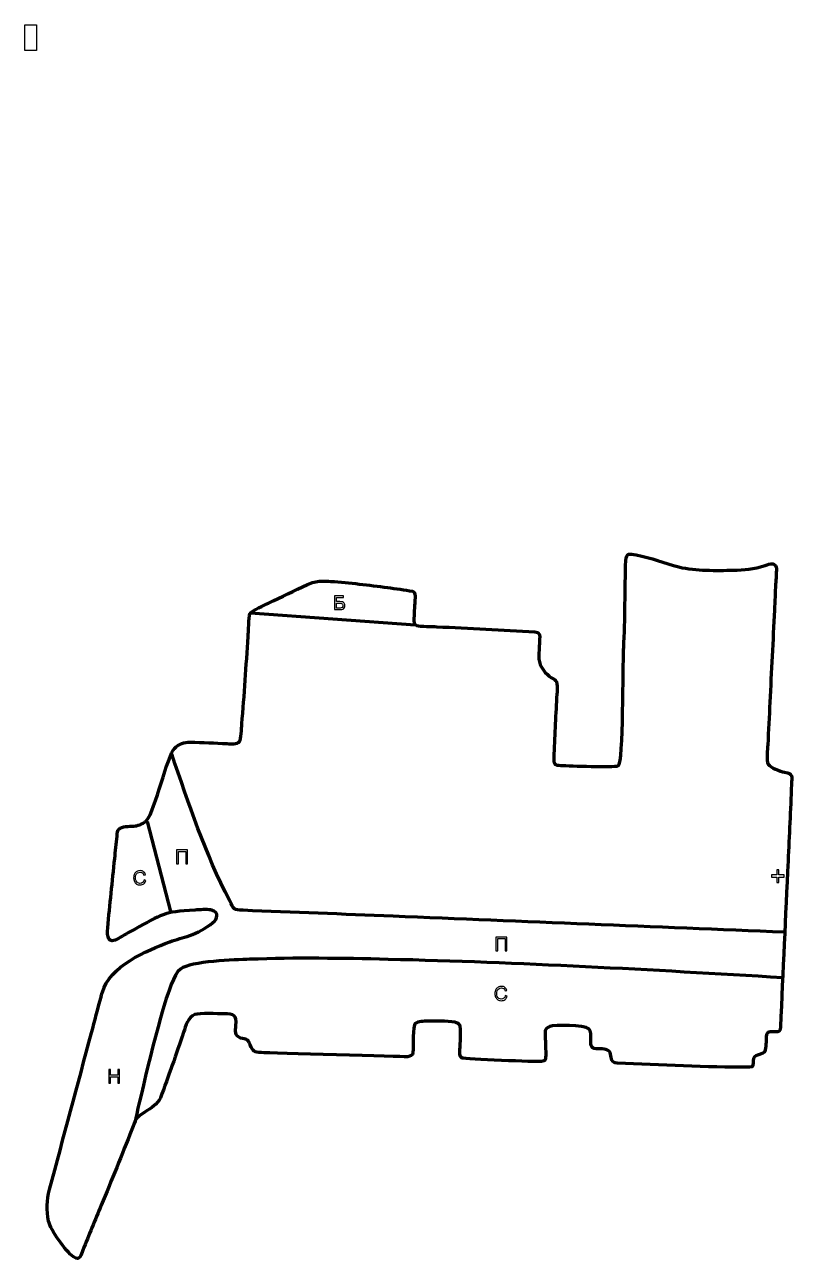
# Model space of a CAD drawing. Header units: millimetres. Extents: x 987 to 1995, y 45 to 1668.
import ezdxf

# ---------------------------------------------------------------- set-up
doc = ezdxf.new("R2010")
doc.units = ezdxf.units.MM
doc.header["$MEASUREMENT"] = 0
doc.header["$XCLIPFRAME"] = 0
for name, color, linetype in [('layer 1', 7, 'Continuous'), ('layer 2', 7, 'Continuous'), ('layer 3', 7, 'Continuous')]:
    doc.layers.add(name, color=color, linetype=linetype)
picture_1 = doc.add_image_def('image1.jpg', size_in_pixel=(36575, 81279))

msp = doc.modelspace()

# ---------------------------------------------------------------- linework, layer by layer
at = {"layer": 'layer 2', "color": 142}
for points, knots in [([(1393.2595, 918.6969), (1393.2595, 918.6969), (1405.0705, 918.6969), (1405.0705, 918.6969), (1405.0705, 918.6969), (1405.0705, 918.6969), (1405.0705, 916.5633), (1405.0705, 916.5633), (1405.0705, 916.5633), (1405.0705, 916.5633), (1395.6725, 916.5633), (1395.6725, 916.5633), (1395.6725, 916.5633), (1395.6725, 916.5633), (1395.6725, 910.9499), (1395.6725, 910.9499), (1395.6725, 910.9499), (1395.6725, 910.9499), (1400.0159, 910.9499), (1400.0159, 910.9499), (1400.0159, 910.9499), (1401.6203, 910.9499), (1402.8946, 910.7975), (1403.8428, 910.4885), (1403.8428, 910.4885), (1404.7911, 910.1837), (1405.5489, 909.6079), (1406.1204, 908.757), (1406.1204, 908.757), (1406.6919, 907.9104), (1406.9755, 906.924), (1406.9755, 905.7979), (1406.9755, 905.7979), (1406.9755, 904.8793), (1406.7723, 904.0199), (1406.3617, 903.2241), (1406.3617, 903.2241), (1405.951, 902.424), (1405.3414, 901.772), (1404.5286, 901.2683), (1404.5286, 901.2683), (1403.7201, 900.7645), (1402.3358, 900.5105), (1400.3842, 900.5105), (1400.3842, 900.5105), (1400.3842, 900.5105), (1393.2595, 900.5105), (1393.2595, 900.5105), (1393.2595, 900.5105), (1393.2595, 900.5105), (1393.2595, 918.6969), (1393.2595, 918.6969)], [0, 0, 0, 0, 0.071428571, 0.071428571, 0.071428571, 0.071428571, 0.142857143, 0.142857143, 0.142857143, 0.142857143, 0.214285714, 0.214285714, 0.214285714, 0.214285714, 0.285714286, 0.285714286, 0.285714286, 0.285714286, 0.357142857, 0.357142857, 0.357142857, 0.357142857, 0.428571429, 0.428571429, 0.428571429, 0.428571429, 0.5, 0.5, 0.5, 0.5, 0.571428571, 0.571428571, 0.571428571, 0.571428571, 0.642857143, 0.642857143, 0.642857143, 0.642857143, 0.714285714, 0.714285714, 0.714285714, 0.714285714, 0.785714286, 0.785714286, 0.785714286, 0.785714286, 0.857142857, 0.857142857, 0.857142857, 0.857142857, 1, 1, 1, 1]), ([(1395.6725, 902.5679), (1395.6725, 902.5679), (1400.4858, 902.5679), (1400.4858, 902.5679), (1400.4858, 902.5679), (1401.7854, 902.5679), (1402.7591, 902.8304), (1403.411, 903.3595), (1403.411, 903.3595), (1404.0587, 903.8887), (1404.3847, 904.6803), (1404.3847, 905.7344), (1404.3847, 905.7344), (1404.3847, 906.488), (1404.1984, 907.1145), (1403.8259, 907.6183), (1403.8259, 907.6183), (1403.4534, 908.122), (1402.9369, 908.4565), (1402.2765, 908.6216), (1402.2765, 908.6216), (1401.6119, 908.7867), (1400.4816, 908.8671), (1398.8856, 908.8671), (1398.8856, 908.8671), (1398.8856, 908.8671), (1395.6725, 908.8671), (1395.6725, 908.8671), (1395.6725, 908.8671), (1395.6725, 908.8671), (1395.6725, 902.5679), (1395.6725, 902.5679)], [0, 0, 0, 0, 0.111111111, 0.111111111, 0.111111111, 0.111111111, 0.222222222, 0.222222222, 0.222222222, 0.222222222, 0.333333333, 0.333333333, 0.333333333, 0.333333333, 0.444444444, 0.444444444, 0.444444444, 0.444444444, 0.555555556, 0.555555556, 0.555555556, 0.555555556, 0.666666667, 0.666666667, 0.666666667, 0.666666667, 0.777777778, 0.777777778, 0.777777778, 0.777777778, 1, 1, 1, 1]), ([(1186.0564, 585.1241), (1186.0564, 585.1241), (1200.3312, 585.1241), (1200.3312, 585.1241), (1200.3312, 585.1241), (1200.3312, 585.1241), (1200.3312, 566.9377), (1200.3312, 566.9377), (1200.3312, 566.9377), (1200.3312, 566.9377), (1197.9182, 566.9377), (1197.9182, 566.9377), (1197.9182, 566.9377), (1197.9182, 566.9377), (1197.9182, 582.9905), (1197.9182, 582.9905), (1197.9182, 582.9905), (1197.9182, 582.9905), (1188.4694, 582.9905), (1188.4694, 582.9905), (1188.4694, 582.9905), (1188.4694, 582.9905), (1188.4694, 566.9377), (1188.4694, 566.9377), (1188.4694, 566.9377), (1188.4694, 566.9377), (1186.0564, 566.9377), (1186.0564, 566.9377), (1186.0564, 566.9377), (1186.0564, 566.9377), (1186.0564, 585.1241), (1186.0564, 585.1241)], [0, 0, 0, 0, 0.111111111, 0.111111111, 0.111111111, 0.111111111, 0.222222222, 0.222222222, 0.222222222, 0.222222222, 0.333333333, 0.333333333, 0.333333333, 0.333333333, 0.444444444, 0.444444444, 0.444444444, 0.444444444, 0.555555556, 0.555555556, 0.555555556, 0.555555556, 0.666666667, 0.666666667, 0.666666667, 0.666666667, 0.777777778, 0.777777778, 0.777777778, 0.777777778, 1, 1, 1, 1]), ([(1143.2441, 545.8007), (1143.2441, 545.8007), (1145.6571, 545.1911), (1145.6571, 545.1911), (1145.6571, 545.1911), (1145.1533, 543.2142), (1144.2474, 541.7113), (1142.9393, 540.6742), (1142.9393, 540.6742), (1141.6312, 539.637), (1140.031, 539.1163), (1138.1387, 539.1163), (1138.1387, 539.1163), (1136.1829, 539.1163), (1134.5912, 539.5142), (1133.3635, 540.3143), (1133.3635, 540.3143), (1132.1358, 541.1102), (1131.2045, 542.2659), (1130.5653, 543.7772), (1130.5653, 543.7772), (1129.926, 545.2927), (1129.6043, 546.9141), (1129.6043, 548.6498), (1129.6043, 548.6498), (1129.6043, 550.5421), (1129.9641, 552.1931), (1130.688, 553.6028), (1130.688, 553.6028), (1131.4119, 555.0125), (1132.4406, 556.0835), (1133.7741, 556.8159), (1133.7741, 556.8159), (1135.1076, 557.5482), (1136.5766, 557.9123), (1138.1768, 557.9123), (1138.1768, 557.9123), (1139.9971, 557.9123), (1141.5254, 557.4509), (1142.7615, 556.5238), (1142.7615, 556.5238), (1144.0019, 555.5967), (1144.8655, 554.297), (1145.3523, 552.6206), (1145.3523, 552.6206), (1145.3523, 552.6206), (1142.9901, 552.0618), (1142.9901, 552.0618), (1142.9901, 552.0618), (1142.571, 553.3826), (1141.9572, 554.3478), (1141.1571, 554.949), (1141.1571, 554.949), (1140.357, 555.5543), (1139.3494, 555.8549), (1138.1345, 555.8549), (1138.1345, 555.8549), (1136.7417, 555.8549), (1135.5733, 555.5205), (1134.6377, 554.8516), (1134.6377, 554.8516), (1133.7022, 554.1827), (1133.0418, 553.281), (1132.665, 552.155), (1132.665, 552.155), (1132.284, 551.0247), (1132.0935, 549.8605), (1132.0935, 548.6625), (1132.0935, 548.6625), (1132.0935, 547.1173), (1132.3179, 545.7669), (1132.7666, 544.6154), (1132.7666, 544.6154), (1133.2153, 543.4597), (1133.9138, 542.6003), (1134.8621, 542.0288), (1134.8621, 542.0288), (1135.8104, 541.4573), (1136.8348, 541.1737), (1137.9397, 541.1737), (1137.9397, 541.1737), (1139.2859, 541.1737), (1140.4205, 541.5632), (1141.3518, 542.3379), (1141.3518, 542.3379), (1142.2831, 543.1168), (1142.9139, 544.2683), (1143.2441, 545.8007)], [0, 0, 0, 0, 0.043478261, 0.043478261, 0.043478261, 0.043478261, 0.086956522, 0.086956522, 0.086956522, 0.086956522, 0.130434783, 0.130434783, 0.130434783, 0.130434783, 0.173913043, 0.173913043, 0.173913043, 0.173913043, 0.217391304, 0.217391304, 0.217391304, 0.217391304, 0.260869565, 0.260869565, 0.260869565, 0.260869565, 0.304347826, 0.304347826, 0.304347826, 0.304347826, 0.347826087, 0.347826087, 0.347826087, 0.347826087, 0.391304348, 0.391304348, 0.391304348, 0.391304348, 0.434782609, 0.434782609, 0.434782609, 0.434782609, 0.47826087, 0.47826087, 0.47826087, 0.47826087, 0.52173913, 0.52173913, 0.52173913, 0.52173913, 0.565217391, 0.565217391, 0.565217391, 0.565217391, 0.608695652, 0.608695652, 0.608695652, 0.608695652, 0.652173913, 0.652173913, 0.652173913, 0.652173913, 0.695652174, 0.695652174, 0.695652174, 0.695652174, 0.739130435, 0.739130435, 0.739130435, 0.739130435, 0.782608696, 0.782608696, 0.782608696, 0.782608696, 0.826086957, 0.826086957, 0.826086957, 0.826086957, 0.869565217, 0.869565217, 0.869565217, 0.869565217, 0.913043478, 0.913043478, 0.913043478, 0.913043478, 1, 1, 1, 1]), ([(1973.5945, 542.4854), (1973.5945, 542.4854), (1973.5945, 549.3999), (1973.5945, 549.3999), (1973.5945, 549.3999), (1973.5945, 549.3999), (1966.7154, 549.3999), (1966.7154, 549.3999), (1966.7154, 549.3999), (1966.7154, 549.3999), (1966.7154, 552.2927), (1966.7154, 552.2927), (1966.7154, 552.2927), (1966.7154, 552.2927), (1973.5945, 552.2927), (1973.5945, 552.2927), (1973.5945, 552.2927), (1973.5945, 552.2927), (1973.5945, 559.1718), (1973.5945, 559.1718), (1973.5945, 559.1718), (1973.5945, 559.1718), (1976.5226, 559.1718), (1976.5226, 559.1718), (1976.5226, 559.1718), (1976.5226, 559.1718), (1976.5226, 552.2927), (1976.5226, 552.2927), (1976.5226, 552.2927), (1976.5226, 552.2927), (1983.4018, 552.2927), (1983.4018, 552.2927), (1983.4018, 552.2927), (1983.4018, 552.2927), (1983.4018, 549.3999), (1983.4018, 549.3999), (1983.4018, 549.3999), (1983.4018, 549.3999), (1976.5226, 549.3999), (1976.5226, 549.3999), (1976.5226, 549.3999), (1976.5226, 549.3999), (1976.5226, 542.4854), (1976.5226, 542.4854), (1976.5226, 542.4854), (1976.5226, 542.4854), (1973.5945, 542.4854), (1973.5945, 542.4854)], [0, 0, 0, 0, 0.076923077, 0.076923077, 0.076923077, 0.076923077, 0.153846154, 0.153846154, 0.153846154, 0.153846154, 0.230769231, 0.230769231, 0.230769231, 0.230769231, 0.307692308, 0.307692308, 0.307692308, 0.307692308, 0.384615385, 0.384615385, 0.384615385, 0.384615385, 0.461538462, 0.461538462, 0.461538462, 0.461538462, 0.538461538, 0.538461538, 0.538461538, 0.538461538, 0.615384615, 0.615384615, 0.615384615, 0.615384615, 0.692307692, 0.692307692, 0.692307692, 0.692307692, 0.769230769, 0.769230769, 0.769230769, 0.769230769, 0.846153846, 0.846153846, 0.846153846, 0.846153846, 1, 1, 1, 1]), ([(1605.1567, 470.8241), (1605.1567, 470.8241), (1619.4315, 470.8241), (1619.4315, 470.8241), (1619.4315, 470.8241), (1619.4315, 470.8241), (1619.4315, 452.6377), (1619.4315, 452.6377), (1619.4315, 452.6377), (1619.4315, 452.6377), (1617.0185, 452.6377), (1617.0185, 452.6377), (1617.0185, 452.6377), (1617.0185, 452.6377), (1617.0185, 468.6905), (1617.0185, 468.6905), (1617.0185, 468.6905), (1617.0185, 468.6905), (1607.5697, 468.6905), (1607.5697, 468.6905), (1607.5697, 468.6905), (1607.5697, 468.6905), (1607.5697, 452.6377), (1607.5697, 452.6377), (1607.5697, 452.6377), (1607.5697, 452.6377), (1605.1567, 452.6377), (1605.1567, 452.6377), (1605.1567, 452.6377), (1605.1567, 452.6377), (1605.1567, 470.8241), (1605.1567, 470.8241)], [0, 0, 0, 0, 0.111111111, 0.111111111, 0.111111111, 0.111111111, 0.222222222, 0.222222222, 0.222222222, 0.222222222, 0.333333333, 0.333333333, 0.333333333, 0.333333333, 0.444444444, 0.444444444, 0.444444444, 0.444444444, 0.555555556, 0.555555556, 0.555555556, 0.555555556, 0.666666667, 0.666666667, 0.666666667, 0.666666667, 0.777777778, 0.777777778, 0.777777778, 0.777777778, 1, 1, 1, 1]), ([(1617.3773, 393.9297), (1617.3773, 393.9297), (1619.7903, 393.3201), (1619.7903, 393.3201), (1619.7903, 393.3201), (1619.2865, 391.3432), (1618.3806, 389.8403), (1617.0725, 388.8032), (1617.0725, 388.8032), (1615.7644, 387.766), (1614.1642, 387.2453), (1612.2719, 387.2453), (1612.2719, 387.2453), (1610.3161, 387.2453), (1608.7244, 387.6432), (1607.4967, 388.4433), (1607.4967, 388.4433), (1606.269, 389.2392), (1605.3377, 390.3949), (1604.6985, 391.9062), (1604.6985, 391.9062), (1604.0592, 393.4217), (1603.7375, 395.0431), (1603.7375, 396.7788), (1603.7375, 396.7788), (1603.7375, 398.6711), (1604.0973, 400.3221), (1604.8212, 401.7318), (1604.8212, 401.7318), (1605.5451, 403.1415), (1606.5738, 404.2125), (1607.9073, 404.9449), (1607.9073, 404.9449), (1609.2408, 405.6772), (1610.7098, 406.0413), (1612.31, 406.0413), (1612.31, 406.0413), (1614.1303, 406.0413), (1615.6586, 405.5799), (1616.8947, 404.6528), (1616.8947, 404.6528), (1618.1351, 403.7257), (1618.9987, 402.426), (1619.4855, 400.7496), (1619.4855, 400.7496), (1619.4855, 400.7496), (1617.1233, 400.1908), (1617.1233, 400.1908), (1617.1233, 400.1908), (1616.7042, 401.5116), (1616.0904, 402.4768), (1615.2903, 403.078), (1615.2903, 403.078), (1614.4902, 403.6833), (1613.4826, 403.9839), (1612.2677, 403.9839), (1612.2677, 403.9839), (1610.8749, 403.9839), (1609.7065, 403.6495), (1608.7709, 402.9806), (1608.7709, 402.9806), (1607.8354, 402.3117), (1607.175, 401.41), (1606.7982, 400.284), (1606.7982, 400.284), (1606.4172, 399.1537), (1606.2267, 397.9895), (1606.2267, 396.7915), (1606.2267, 396.7915), (1606.2267, 395.2463), (1606.4511, 393.8959), (1606.8998, 392.7444), (1606.8998, 392.7444), (1607.3485, 391.5887), (1608.047, 390.7293), (1608.9953, 390.1578), (1608.9953, 390.1578), (1609.9436, 389.5863), (1610.968, 389.3027), (1612.0729, 389.3027), (1612.0729, 389.3027), (1613.4191, 389.3027), (1614.5537, 389.6922), (1615.485, 390.4669), (1615.485, 390.4669), (1616.4163, 391.2458), (1617.0471, 392.3973), (1617.3773, 393.9297)], [0, 0, 0, 0, 0.043478261, 0.043478261, 0.043478261, 0.043478261, 0.086956522, 0.086956522, 0.086956522, 0.086956522, 0.130434783, 0.130434783, 0.130434783, 0.130434783, 0.173913043, 0.173913043, 0.173913043, 0.173913043, 0.217391304, 0.217391304, 0.217391304, 0.217391304, 0.260869565, 0.260869565, 0.260869565, 0.260869565, 0.304347826, 0.304347826, 0.304347826, 0.304347826, 0.347826087, 0.347826087, 0.347826087, 0.347826087, 0.391304348, 0.391304348, 0.391304348, 0.391304348, 0.434782609, 0.434782609, 0.434782609, 0.434782609, 0.47826087, 0.47826087, 0.47826087, 0.47826087, 0.52173913, 0.52173913, 0.52173913, 0.52173913, 0.565217391, 0.565217391, 0.565217391, 0.565217391, 0.608695652, 0.608695652, 0.608695652, 0.608695652, 0.652173913, 0.652173913, 0.652173913, 0.652173913, 0.695652174, 0.695652174, 0.695652174, 0.695652174, 0.739130435, 0.739130435, 0.739130435, 0.739130435, 0.782608696, 0.782608696, 0.782608696, 0.782608696, 0.826086957, 0.826086957, 0.826086957, 0.826086957, 0.869565217, 0.869565217, 0.869565217, 0.869565217, 0.913043478, 0.913043478, 0.913043478, 0.913043478, 1, 1, 1, 1]), ([(1096.9163, 278.9048), (1096.9163, 278.9048), (1096.9163, 297.0912), (1096.9163, 297.0912), (1096.9163, 297.0912), (1096.9163, 297.0912), (1099.3293, 297.0912), (1099.3293, 297.0912), (1099.3293, 297.0912), (1099.3293, 297.0912), (1099.3293, 289.5982), (1099.3293, 289.5982), (1099.3293, 289.5982), (1099.3293, 289.5982), (1108.7273, 289.5982), (1108.7273, 289.5982), (1108.7273, 289.5982), (1108.7273, 289.5982), (1108.7273, 297.0912), (1108.7273, 297.0912), (1108.7273, 297.0912), (1108.7273, 297.0912), (1111.1403, 297.0912), (1111.1403, 297.0912), (1111.1403, 297.0912), (1111.1403, 297.0912), (1111.1403, 278.9048), (1111.1403, 278.9048), (1111.1403, 278.9048), (1111.1403, 278.9048), (1108.7273, 278.9048), (1108.7273, 278.9048), (1108.7273, 278.9048), (1108.7273, 278.9048), (1108.7273, 287.4646), (1108.7273, 287.4646), (1108.7273, 287.4646), (1108.7273, 287.4646), (1099.3293, 287.4646), (1099.3293, 287.4646), (1099.3293, 287.4646), (1099.3293, 287.4646), (1099.3293, 278.9048), (1099.3293, 278.9048), (1099.3293, 278.9048), (1099.3293, 278.9048), (1096.9163, 278.9048), (1096.9163, 278.9048)], [0, 0, 0, 0, 0.076923077, 0.076923077, 0.076923077, 0.076923077, 0.153846154, 0.153846154, 0.153846154, 0.153846154, 0.230769231, 0.230769231, 0.230769231, 0.230769231, 0.307692308, 0.307692308, 0.307692308, 0.307692308, 0.384615385, 0.384615385, 0.384615385, 0.384615385, 0.461538462, 0.461538462, 0.461538462, 0.461538462, 0.538461538, 0.538461538, 0.538461538, 0.538461538, 0.615384615, 0.615384615, 0.615384615, 0.615384615, 0.692307692, 0.692307692, 0.692307692, 0.692307692, 0.769230769, 0.769230769, 0.769230769, 0.769230769, 0.846153846, 0.846153846, 0.846153846, 0.846153846, 1, 1, 1, 1])]:
    msp.add_open_spline(points, degree=3, knots=knots, dxfattribs=at)
at = {"layer": 'layer 2', "color": 140, "lineweight": 158}
for points in [[(1282.8609, 896.3441), (1282.8609, 896.3441), (1499.0586, 880.4361), (1499.0586, 880.4361)], [(1147.4605, 622.4341), (1147.4605, 622.4341), (1178.1137, 504.3294), (1178.1137, 504.3294)], [(1227.1452, 483.0343), (1227.1452, 483.0343), (1225.9576, 484.5038), (1225.9576, 484.5038)]]:
    msp.add_open_spline(points, degree=3, dxfattribs=at)
for points, knots in [([(1984.2473, 477.079), (1812.8598, 484.0526), (1641.4723, 491.0261), (1470.0848, 497.9997), (1470.0848, 497.9997), (1404.5496, 500.6562), (1338.9401, 503.4702), (1273.4, 505.8229), (1273.4, 505.8229), (1260.3654, 506.2908), (1261.4122, 506.9818), (1255.6564, 518.4077), (1255.6564, 518.4077), (1223.0643, 581.3751), (1202.5046, 644.5914), (1179.5712, 711.0467)], [0, 0, 0, 0, 0.2, 0.2, 0.2, 0.2, 0.4, 0.4, 0.4, 0.4, 0.6, 0.6, 0.6, 0.6, 1, 1, 1, 1]), ([(1981.5022, 417.2881), (1809.1924, 427.645), (1636.2713, 437.4697), (1463.711, 441.4697), (1463.711, 441.4697), (1403.5145, 442.8651), (1341.8163, 443.8486), (1281.6584, 441.5579), (1281.6584, 441.5579), (1262.6691, 440.8369), (1204.901, 439.1833), (1190.9911, 428.7589), (1190.9911, 428.7589), (1182.4192, 422.3349), (1174.2858, 395.9429), (1171.0506, 385.7184), (1171.0506, 385.7184), (1155.5407, 336.6999), (1131.2072, 228.2958), (1131.2614, 228.3946), (1131.2614, 228.3946), (1131.2614, 228.3946), (1133.1175, 231.7766), (1133.1175, 231.7766)], [0, 0, 0, 0, 0.142857143, 0.142857143, 0.142857143, 0.142857143, 0.285714286, 0.285714286, 0.285714286, 0.285714286, 0.428571429, 0.428571429, 0.428571429, 0.428571429, 0.571428571, 0.571428571, 0.571428571, 0.571428571, 0.714285714, 0.714285714, 0.714285714, 0.714285714, 1, 1, 1, 1])]:
    msp.add_open_spline(points, degree=3, knots=knots, dxfattribs=at)
at = {"layer": 'layer 3', "color": 242, "lineweight": 158}
msp.add_open_spline([(1486.7877, 313.6295), (1490.008, 313.6805), (1493.989, 314.2292), (1495.4831, 316.5558), (1495.4831, 316.5558), (1498.1524, 320.7126), (1494.667, 346.0956), (1498.3088, 355.5873), (1498.3088, 355.5873), (1500.1823, 360.4705), (1508.6878, 360.0957), (1512.9843, 360.1933), (1512.9843, 360.1933), (1524.3218, 360.4509), (1540.5734, 360.7693), (1551.4736, 358.9585), (1551.4736, 358.9585), (1554.227, 358.3002), (1556.486, 357.2019), (1557.5825, 355.3914), (1557.5825, 355.3914), (1559.681, 351.9262), (1558.0685, 328.8573), (1557.8598, 323.3552), (1557.8598, 323.3552), (1557.7336, 319.3264), (1556.3632, 313.5699), (1560.8061, 311.9011), (1560.8061, 311.9011), (1564.2831, 310.5951), (1659.6925, 306.6019), (1665.0214, 307.3288), (1665.0214, 307.3288), (1667.4541, 307.6607), (1669.4784, 308.5619), (1670.1012, 310.6227), (1670.1012, 310.6227), (1671.0744, 313.843), (1669.8643, 334.9806), (1669.7255, 340.2052), (1669.7255, 340.2052), (1669.6471, 347.2982), (1668.3228, 350.1227), (1675.7557, 353.3893), (1675.7557, 353.3893), (1682.0608, 356.1603), (1721.2135, 354.9172), (1727.1985, 350.4317), (1727.1985, 350.4317), (1730.1712, 347.3205), (1729.8088, 341.2519), (1729.645, 337.2345), (1729.645, 337.2345), (1729.2307, 327.0753), (1730.0802, 323.7212), (1740.1785, 323.9418), (1740.1785, 323.9418), (1745.1268, 324.05), (1754.9223, 323.8303), (1755.6844, 317.1758), (1755.6844, 317.1758), (1756.4148, 310.7986), (1756.6976, 305.7325), (1764.2517, 305.4145), (1764.2517, 305.4145), (1821.0992, 303.0213), (1881.1654, 299.8321), (1937.926, 299.8684), (1937.926, 299.8684), (1943.9613, 299.8722), (1942.496, 304.3046), (1942.6583, 308.7406), (1942.6583, 308.7406), (1942.96, 316.9853), (1953.2769, 315.6462), (1957.2556, 319.4741), (1957.2556, 319.4741), (1959.7609, 321.8844), (1959.564, 333.1586), (1959.7242, 336.8706), (1959.7242, 336.8706), (1960.253, 346.7786), (1961.2662, 346.3706), (1970.3837, 346.2425), (1970.3837, 346.2425), (1977.4222, 346.1436), (1978.2663, 346.2375), (1978.5485, 352.9062), (1978.5485, 352.9062), (1981.6198, 425.469), (1985.2189, 498.0175), (1988.5152, 570.5716), (1988.5152, 570.5716), (1990.0372, 604.0364), (1991.6285, 637.4526), (1993.0311, 670.9269), (1993.0311, 670.9269), (1993.4588, 681.1342), (1995.3559, 685.2472), (1983.8799, 687.1096), (1983.8799, 687.1096), (1977.8233, 688.0925), (1965.9477, 692.7805), (1962.2285, 697.6795), (1962.2285, 697.6795), (1959.6903, 701.5308), (1961.6062, 717.6532), (1961.9051, 722.8347), (1961.9051, 722.8347), (1962.8128, 741.5419), (1963.7204, 760.2492), (1964.6281, 778.9564), (1964.6281, 778.9564), (1966.5908, 819.2793), (1968.6902, 859.5954), (1970.6512, 899.9184), (1970.6512, 899.9184), (1971.2017, 911.3379), (1971.6099, 922.7636), (1972.1778, 934.1819), (1972.1778, 934.1819), (1972.3828, 938.306), (1973.6641, 953.3241), (1973.0643, 956.1564), (1973.0643, 956.1564), (1971.488, 963.5998), (1961.3013, 959.4444), (1956.7177, 957.8325), (1956.7177, 957.8325), (1945.3815, 953.846), (1929.2847, 952.7326), (1917.2043, 952.2082), (1917.2043, 952.2082), (1893.093, 951.8638), (1868.7053, 951.0152), (1845.0292, 956.3926), (1845.0292, 956.3926), (1826.0296, 961.1551), (1808.8675, 968.7022), (1789.138, 972.3159), (1789.138, 972.3159), (1780.1233, 973.7657), (1776.3506, 975.2474), (1775.5157, 965.0592), (1775.5157, 965.0592), (1774.3127, 926.5523), (1774.9249, 888.3208), (1772.7806, 849.7313), (1772.7806, 849.7313), (1772.694, 848.176), (1772.6152, 846.6218), (1772.5445, 845.0657), (1772.5445, 845.0657), (1771.9163, 831.2517), (1772.2432, 698.2128), (1765.928, 695.6911), (1765.928, 695.6911), (1758.8881, 692.8799), (1702.3549, 695.5972), (1690.4627, 696.0553), (1690.4627, 696.0553), (1681.5045, 696.269), (1680.7242, 697.7657), (1681.0405, 706.2753), (1681.0405, 706.2753), (1682.011, 732.3888), (1683.3122, 758.8524), (1684.8123, 784.9415), (1684.8123, 784.9415), (1685.0494, 789.0644), (1685.8322, 796.1897), (1685.6213, 799.9547), (1685.6213, 799.9547), (1685.0448, 810.2448), (1680.4412, 808.2471), (1675.0247, 812.9897), (1675.0247, 812.9897), (1667.0365, 819.9839), (1663.7159, 825.1509), (1661.3301, 835.5141), (1661.3301, 835.5141), (1661.1082, 836.6135), (1662.299, 858.0591), (1662.433, 861.1707), (1662.433, 861.1707), (1662.695, 867.3044), (1663.1542, 870.7517), (1656.1693, 871.1596), (1656.1693, 871.1596), (1613.2778, 873.664), (1570.3411, 875.8902), (1527.4293, 878.0266), (1527.4293, 878.0266), (1522.1657, 878.2725), (1505.1411, 878.4094), (1501.3371, 879.7118), (1501.3371, 879.7118), (1496.8313, 881.2544), (1497.4562, 884.5458), (1497.517, 888.7101), (1497.517, 888.7101), (1497.6493, 897.7794), (1498.5383, 906.8136), (1499.08, 915.862), (1499.08, 915.862), (1499.2272, 918.4715), (1499.1069, 923.8547), (1495.805, 924.5167), (1495.805, 924.5167), (1485.4344, 926.5957), (1473.3129, 927.9892), (1462.7817, 929.3793), (1462.7817, 929.3793), (1438.5726, 932.5747), (1412.9475, 935.8697), (1388.6219, 937.5011), (1388.6219, 937.5011), (1384.3879, 937.7851), (1379.3274, 938.1377), (1375.1026, 937.8439), (1375.1026, 937.8439), (1369.513, 937.3933), (1363.8514, 936.0786), (1357.6239, 933.2834), (1357.6239, 933.2834), (1340.4333, 925.5676), (1323.6198, 916.898), (1306.4978, 908.9899), (1306.4978, 908.9899), (1301.9606, 906.8991), (1283.9273, 898.8431), (1282.089, 894.8451), (1282.089, 894.8451), (1280.8833, 890.7872), (1280.2089, 870.8316), (1279.8553, 865.0697), (1279.8553, 865.0697), (1277.3999, 826.8143), (1274.8477, 788.5623), (1271.6242, 750.3627), (1271.6242, 750.3627), (1271.6242, 750.3627), (1271.5443, 749.4155), (1271.5443, 749.4155), (1271.5443, 749.4155), (1271.2371, 745.6766), (1270.4643, 729.6239), (1268.6444, 727.5171), (1268.6444, 727.5171), (1265.043, 723.3477), (1257.3969, 724.4031), (1252.4743, 724.6252), (1252.4743, 724.6252), (1236.2426, 725.3578), (1220.1838, 726.2148), (1203.9202, 726.638), (1203.9202, 726.638), (1195.7176, 726.8421), (1189.0661, 723.9128), (1183.1993, 718.2044), (1183.1993, 718.2044), (1174.0282, 709.2808), (1157.909, 637.2019), (1146.6988, 623.6868), (1146.6988, 623.6868), (1144.4517, 620.9776), (1135.7897, 616.8536), (1132.1664, 616.5581), (1132.1664, 616.5581), (1126.293, 616.0792), (1117.1962, 616.3802), (1112.0235, 613.7577), (1112.0235, 613.7577), (1112.0235, 613.7577), (1111.3093, 613.3956), (1111.3093, 613.3956), (1111.3093, 613.3956), (1107.9337, 610.8316), (1108.2794, 607.2835), (1107.8284, 603.2857), (1107.8284, 603.2857), (1106.727, 593.5232), (1105.828, 583.757), (1104.8149, 573.9893), (1104.8149, 573.9893), (1101.6038, 543.6233), (1098.3555, 513.2689), (1095.6715, 482.8502), (1095.6715, 482.8502), (1094.6529, 471.2765), (1095.6132, 460.2507), (1109.9193, 468.9845), (1109.9193, 468.9845), (1116.8798, 473.2338), (1123.5408, 477.0167), (1130.6986, 480.8661), (1130.6986, 480.8661), (1167.4955, 500.9416), (1167.604, 503.6377), (1210.2667, 506.213), (1210.2667, 506.213), (1216.4316, 506.5851), (1225.2647, 507.246), (1231.2548, 506.3033), (1231.2548, 506.3033), (1231.2548, 506.3033), (1232.0053, 506.1852), (1232.0053, 506.1852), (1232.0053, 506.1852), (1242.1154, 502.836), (1240.1522, 495.214), (1233.2347, 489.369), (1233.2347, 489.369), (1225.3744, 482.7273), (1212.8626, 476.1819), (1203.1534, 472.7257), (1203.1534, 472.7257), (1194.269, 469.8088), (1185.926, 467.7412), (1176.9715, 464.4543), (1176.9715, 464.4543), (1146.4808, 453.2619), (1097.6516, 431.7598), (1088.5522, 398.5043), (1088.5522, 398.5043), (1088.5522, 398.5043), (1088.2636, 397.4497), (1088.2636, 397.4497), (1088.2636, 397.4497), (1087.778, 395.6177), (1087.298, 393.7875), (1086.8036, 391.9574), (1086.8036, 391.9574), (1082.5478, 376.3589), (1078.5323, 360.6957), (1074.3543, 345.0761), (1074.3543, 345.0761), (1055.9729, 276.4847), (1037.5865, 207.8947), (1019.1331, 139.3227), (1019.1331, 139.3227), (1015.4915, 125.7911), (1015.1184, 111.7064), (1017.9794, 97.9888), (1017.9794, 97.9888), (1020.4399, 86.5947), (1040.2907, 58.5394), (1050.7745, 51.0946), (1050.7745, 51.0946), (1059.1978, 45.2829), (1060.407, 53.3853), (1062.8845, 59.6626), (1062.8845, 59.6626), (1070.7162, 79.5057), (1079.0557, 99.1561), (1087.1544, 118.8921), (1087.1544, 118.8921), (1100.675, 151.8609), (1114.1359, 184.8492), (1127.2041, 218.0008), (1127.2041, 218.0008), (1132.6236, 231.759), (1131.4326, 232.7079), (1144.5776, 241.3463), (1144.5776, 241.3463), (1152.0735, 246.2723), (1161.0987, 251.1054), (1164.6781, 259.8174), (1164.6781, 259.8174), (1175.2461, 287.9767), (1185.4953, 317.2622), (1195.1578, 345.7479), (1195.1578, 345.7479), (1198.0611, 354.307), (1200.5848, 365.5505), (1209.8569, 369.0229), (1209.8569, 369.0229), (1215.3508, 371.0804), (1240.7294, 370.1816), (1247.9491, 369.979), (1247.9491, 369.979), (1262.0066, 369.5845), (1264.6842, 368.9167), (1263.8868, 354.7867), (1263.8868, 354.7867), (1263.4466, 346.9847), (1261.5598, 341.7833), (1269.8725, 338.2706), (1269.8725, 338.2706), (1277.8574, 336.1641), (1278.9185, 337.8753), (1282.6887, 329.3717), (1282.6887, 329.3717), (1286.4014, 320.1711), (1287.3019, 319.565), (1297.2719, 319.1544), (1297.2719, 319.1544), (1307.2419, 318.7438), (1486.7877, 313.6295), (1486.7877, 313.6295)], degree=3, knots=[0, 0, 0, 0, 0.00990099, 0.00990099, 0.00990099, 0.00990099, 0.01980198, 0.01980198, 0.01980198, 0.01980198, 0.02970297, 0.02970297, 0.02970297, 0.02970297, 0.03960396, 0.03960396, 0.03960396, 0.03960396, 0.04950495, 0.04950495, 0.04950495, 0.04950495, 0.059405941, 0.059405941, 0.059405941, 0.059405941, 0.069306931, 0.069306931, 0.069306931, 0.069306931, 0.079207921, 0.079207921, 0.079207921, 0.079207921, 0.089108911, 0.089108911, 0.089108911, 0.089108911, 0.099009901, 0.099009901, 0.099009901, 0.099009901, 0.108910891, 0.108910891, 0.108910891, 0.108910891, 0.118811881, 0.118811881, 0.118811881, 0.118811881, 0.128712871, 0.128712871, 0.128712871, 0.128712871, 0.138613861, 0.138613861, 0.138613861, 0.138613861, 0.148514851, 0.148514851, 0.148514851, 0.148514851, 0.158415842, 0.158415842, 0.158415842, 0.158415842, 0.168316832, 0.168316832, 0.168316832, 0.168316832, 0.178217822, 0.178217822, 0.178217822, 0.178217822, 0.188118812, 0.188118812, 0.188118812, 0.188118812, 0.198019802, 0.198019802, 0.198019802, 0.198019802, 0.207920792, 0.207920792, 0.207920792, 0.207920792, 0.217821782, 0.217821782, 0.217821782, 0.217821782, 0.227722772, 0.227722772, 0.227722772, 0.227722772, 0.237623762, 0.237623762, 0.237623762, 0.237623762, 0.247524752, 0.247524752, 0.247524752, 0.247524752, 0.257425743, 0.257425743, 0.257425743, 0.257425743, 0.267326733, 0.267326733, 0.267326733, 0.267326733, 0.277227723, 0.277227723, 0.277227723, 0.277227723, 0.287128713, 0.287128713, 0.287128713, 0.287128713, 0.297029703, 0.297029703, 0.297029703, 0.297029703, 0.306930693, 0.306930693, 0.306930693, 0.306930693, 0.316831683, 0.316831683, 0.316831683, 0.316831683, 0.326732673, 0.326732673, 0.326732673, 0.326732673, 0.336633663, 0.336633663, 0.336633663, 0.336633663, 0.346534653, 0.346534653, 0.346534653, 0.346534653, 0.356435644, 0.356435644, 0.356435644, 0.356435644, 0.366336634, 0.366336634, 0.366336634, 0.366336634, 0.376237624, 0.376237624, 0.376237624, 0.376237624, 0.386138614, 0.386138614, 0.386138614, 0.386138614, 0.396039604, 0.396039604, 0.396039604, 0.396039604, 0.405940594, 0.405940594, 0.405940594, 0.405940594, 0.415841584, 0.415841584, 0.415841584, 0.415841584, 0.425742574, 0.425742574, 0.425742574, 0.425742574, 0.435643564, 0.435643564, 0.435643564, 0.435643564, 0.445544554, 0.445544554, 0.445544554, 0.445544554, 0.455445545, 0.455445545, 0.455445545, 0.455445545, 0.465346535, 0.465346535, 0.465346535, 0.465346535, 0.475247525, 0.475247525, 0.475247525, 0.475247525, 0.485148515, 0.485148515, 0.485148515, 0.485148515, 0.495049505, 0.495049505, 0.495049505, 0.495049505, 0.504950495, 0.504950495, 0.504950495, 0.504950495, 0.514851485, 0.514851485, 0.514851485, 0.514851485, 0.524752475, 0.524752475, 0.524752475, 0.524752475, 0.534653465, 0.534653465, 0.534653465, 0.534653465, 0.544554455, 0.544554455, 0.544554455, 0.544554455, 0.554455446, 0.554455446, 0.554455446, 0.554455446, 0.564356436, 0.564356436, 0.564356436, 0.564356436, 0.574257426, 0.574257426, 0.574257426, 0.574257426, 0.584158416, 0.584158416, 0.584158416, 0.584158416, 0.594059406, 0.594059406, 0.594059406, 0.594059406, 0.603960396, 0.603960396, 0.603960396, 0.603960396, 0.613861386, 0.613861386, 0.613861386, 0.613861386, 0.623762376, 0.623762376, 0.623762376, 0.623762376, 0.633663366, 0.633663366, 0.633663366, 0.633663366, 0.643564356, 0.643564356, 0.643564356, 0.643564356, 0.653465347, 0.653465347, 0.653465347, 0.653465347, 0.663366337, 0.663366337, 0.663366337, 0.663366337, 0.673267327, 0.673267327, 0.673267327, 0.673267327, 0.683168317, 0.683168317, 0.683168317, 0.683168317, 0.693069307, 0.693069307, 0.693069307, 0.693069307, 0.702970297, 0.702970297, 0.702970297, 0.702970297, 0.712871287, 0.712871287, 0.712871287, 0.712871287, 0.722772277, 0.722772277, 0.722772277, 0.722772277, 0.732673267, 0.732673267, 0.732673267, 0.732673267, 0.742574257, 0.742574257, 0.742574257, 0.742574257, 0.752475248, 0.752475248, 0.752475248, 0.752475248, 0.762376238, 0.762376238, 0.762376238, 0.762376238, 0.772277228, 0.772277228, 0.772277228, 0.772277228, 0.782178218, 0.782178218, 0.782178218, 0.782178218, 0.792079208, 0.792079208, 0.792079208, 0.792079208, 0.801980198, 0.801980198, 0.801980198, 0.801980198, 0.811881188, 0.811881188, 0.811881188, 0.811881188, 0.821782178, 0.821782178, 0.821782178, 0.821782178, 0.831683168, 0.831683168, 0.831683168, 0.831683168, 0.841584158, 0.841584158, 0.841584158, 0.841584158, 0.851485149, 0.851485149, 0.851485149, 0.851485149, 0.861386139, 0.861386139, 0.861386139, 0.861386139, 0.871287129, 0.871287129, 0.871287129, 0.871287129, 0.881188119, 0.881188119, 0.881188119, 0.881188119, 0.891089109, 0.891089109, 0.891089109, 0.891089109, 0.900990099, 0.900990099, 0.900990099, 0.900990099, 0.910891089, 0.910891089, 0.910891089, 0.910891089, 0.920792079, 0.920792079, 0.920792079, 0.920792079, 0.930693069, 0.930693069, 0.930693069, 0.930693069, 0.940594059, 0.940594059, 0.940594059, 0.940594059, 0.95049505, 0.95049505, 0.95049505, 0.95049505, 0.96039604, 0.96039604, 0.96039604, 0.96039604, 0.97029703, 0.97029703, 0.97029703, 0.97029703, 0.98019802, 0.98019802, 0.98019802, 0.98019802, 1, 1, 1, 1], dxfattribs=at)

# ---------------------------------------------------------------- pictures from other files: only their frames are drawn
at = {"layer": 'layer 1', "color": 0}
image = msp.add_image(picture_1, insert=(957.9269, -793.068), size_in_units=(1096.7764, 2437.3175), dxfattribs=at)
image.set_boundary_path([(957.927, -793.068), (1465.927, 335.8206)])
image.dxf.flags = 3

doc.saveas('drawing.dxf')
